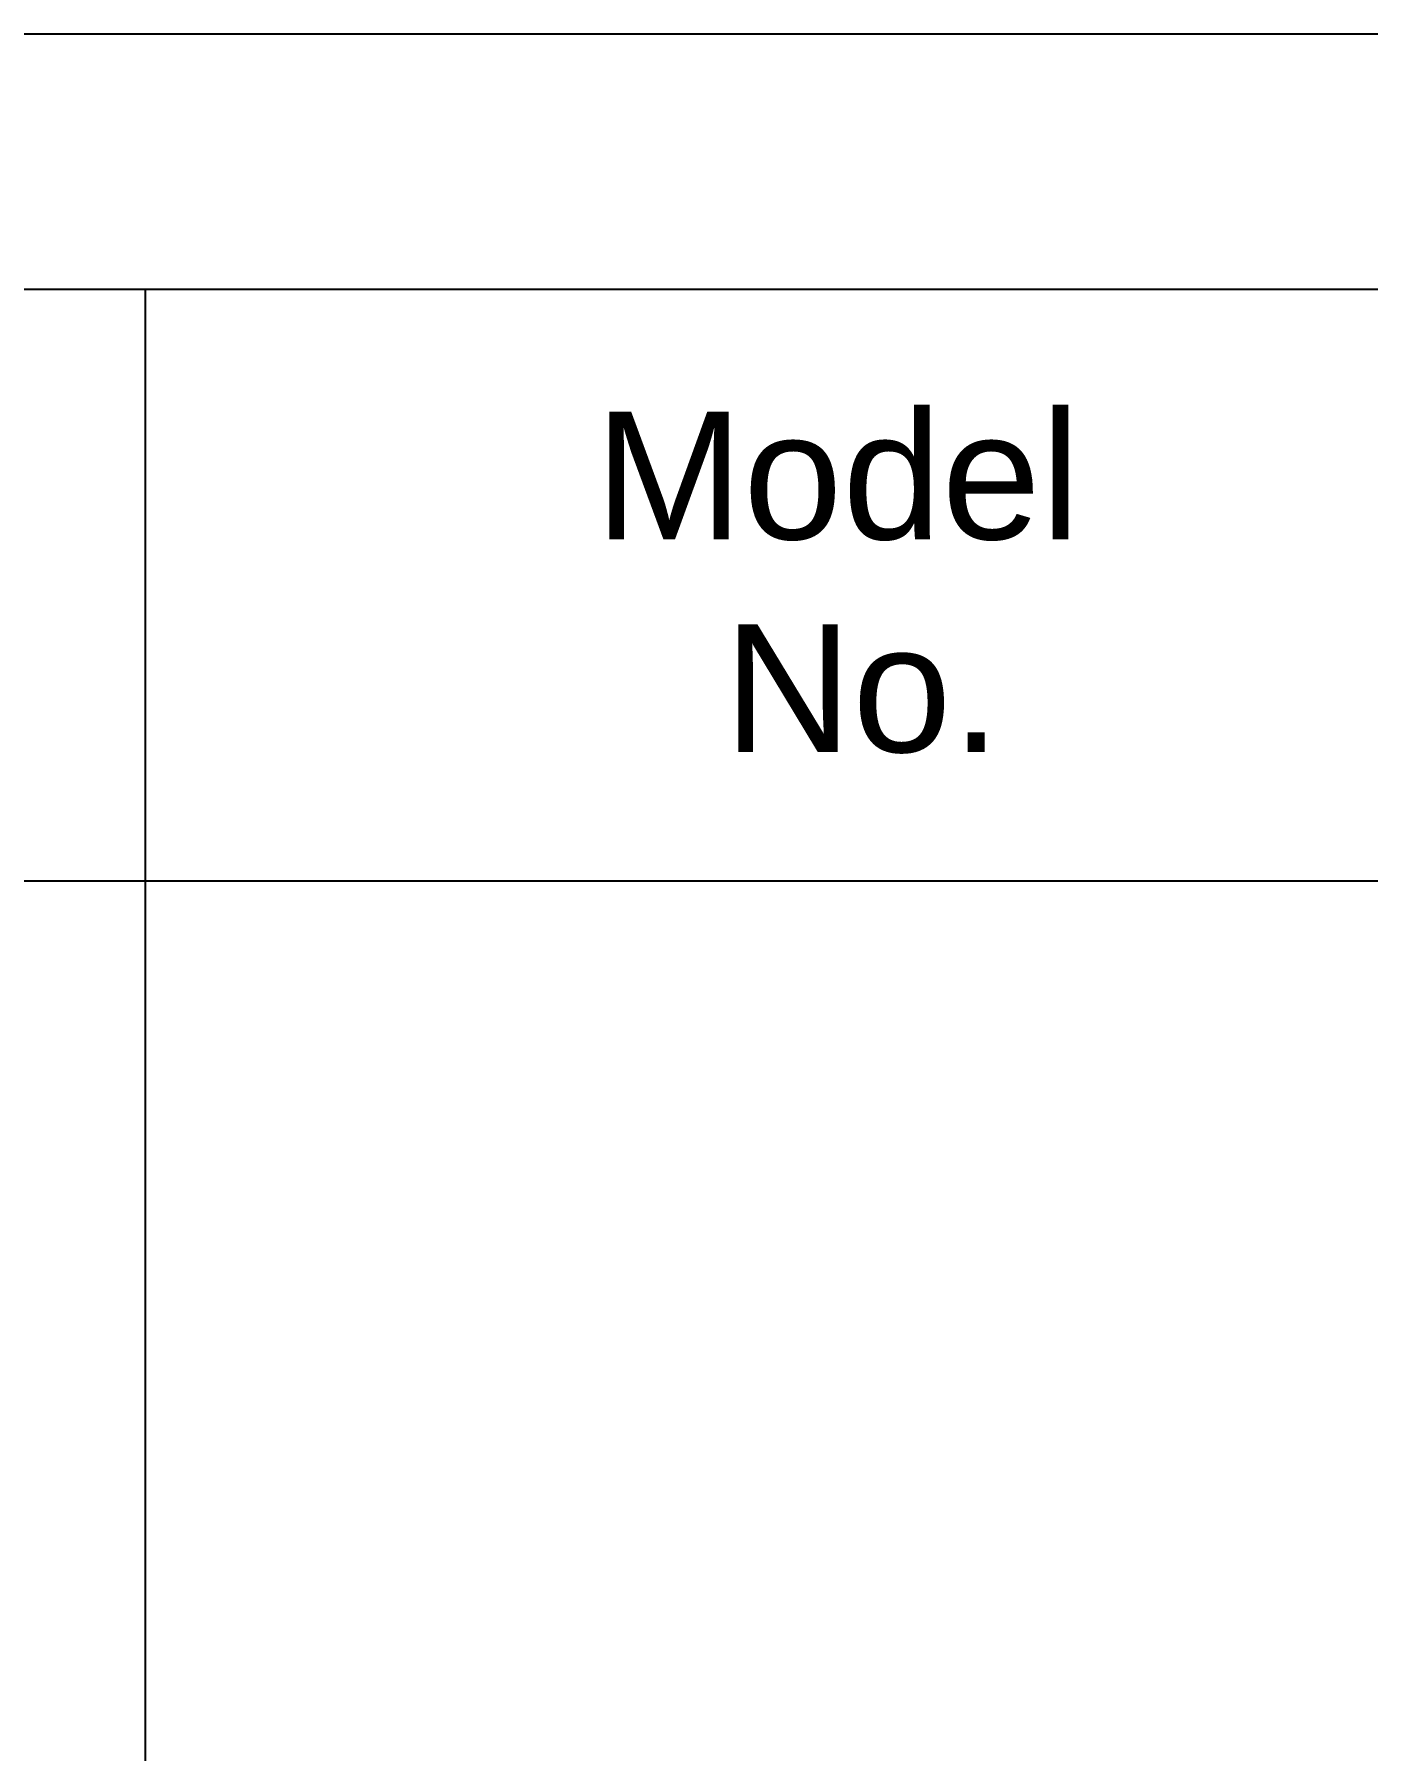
# Model space of a CAD drawing. Header units: millimetres. Extents: x 7018 to 13530, y 4187 to 5692.
# Drawn here: x 8913.3 to 8944.63, y 5651.24 to 5691.57 of the extents above; entities that cross this region are included whole.
import ezdxf

# ---------------------------------------------------------------- set-up
doc = ezdxf.new("R2010")
doc.units = ezdxf.units.MM
doc.styles.get("Standard").update_dxf_attribs({"font": 'arial.ttf'})

msp = doc.modelspace()

# ---------------------------------------------------------------- linework, layer by layer
for p, q in [((9297.931, 5685.574), (8888.675, 5685.574)), ((8915.9, 5685.574), (8915.9, 5429.613)), ((8901.232, 5671.685), (9297.67, 5671.685))]:
    msp.add_line(p, q)
msp.add_lwpolyline([(9301.969, 5394.574), (9301.969, 5691.574), (8881.969, 5691.574), (8881.969, 5394.574)], close=True)

# ---------------------------------------------------------------- texts
at = {"insert": (8932.17, 5678.687), "char_height": 2.9997, "width": 34.34827, "attachment_point": 5}
msp.add_mtext('Model \\P No.', dxfattribs=at)

doc.saveas('drawing.dxf')
